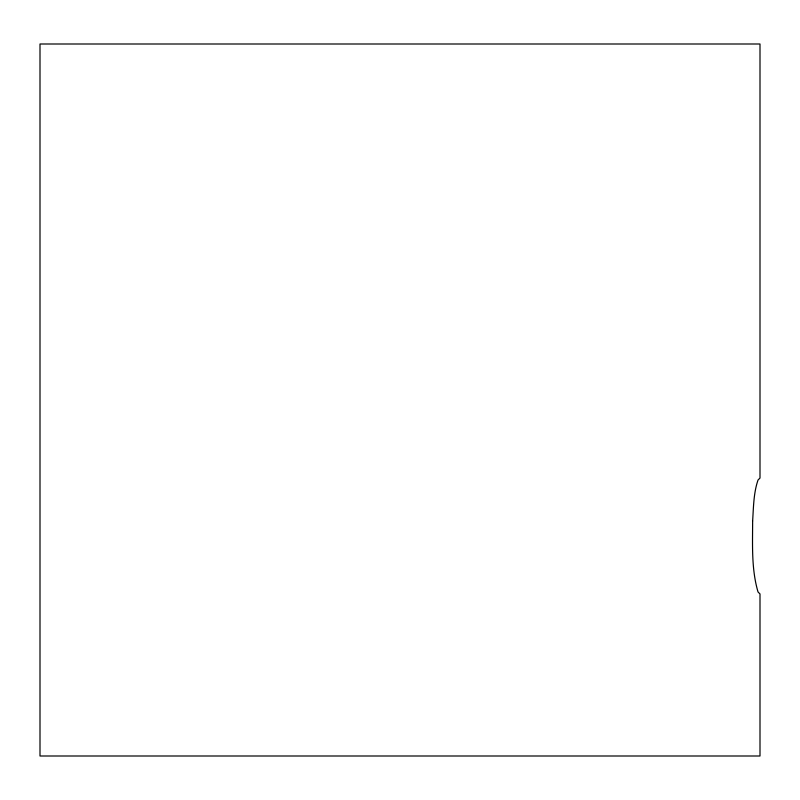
<?xml version="1.0" encoding="UTF-8"?>
<svg xmlns="http://www.w3.org/2000/svg" width="800" height="800" viewBox="0 0 800 800"><rect width="100%" height="100%" fill="white"/><g stroke="black" fill="none" stroke-linecap="round" stroke-linejoin="round"><path stroke-width="1.2" d="M752.63 521C752.62 544.64 751.28 569.07 758.03 591.98L760 593.95L760 756L40 756L40 44L760 44L760 478.05L758.03 480.02C753.51 493.15 753.55 507.29 752.63 521"/></g></svg>
